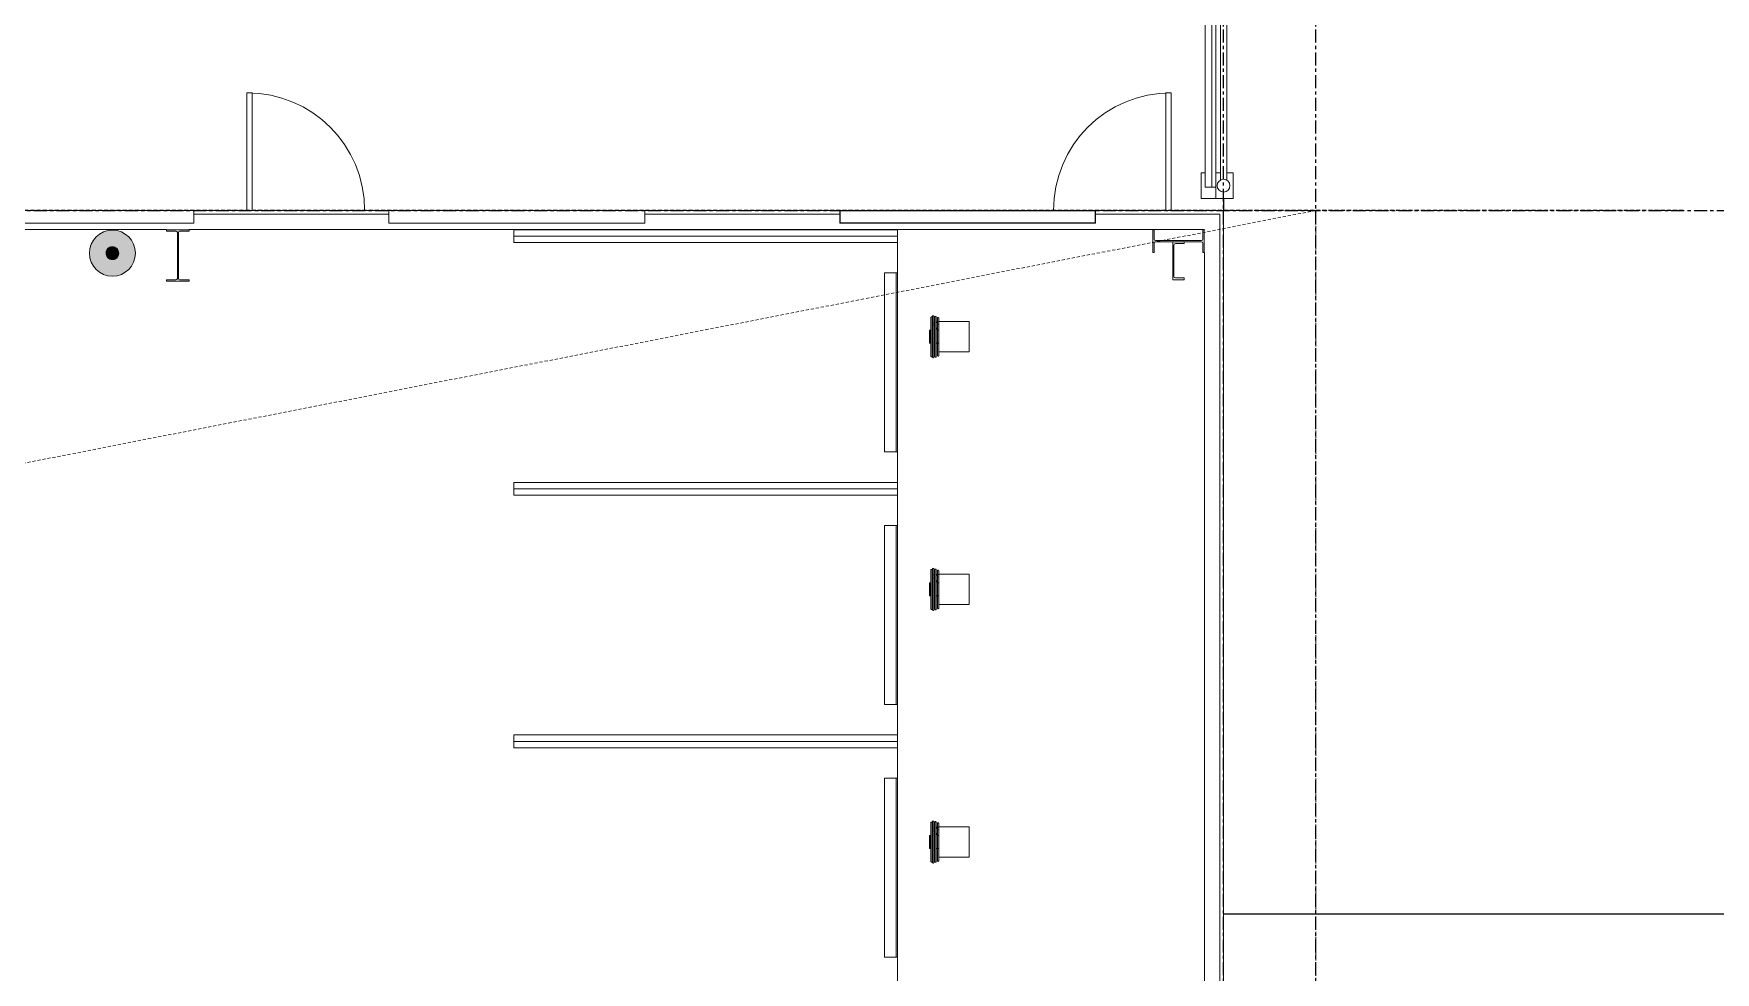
# Model space of a CAD drawing. Header units: millimetres. Extents: x -677815 to 406757, y -145898 to 39000.
# Drawn here: x 143967 to 157115, y 14044 to 21382 of the extents above; entities that cross this region are included whole.
import ezdxf

# ---------------------------------------------------------------- set-up
doc = ezdxf.new("R2010")
doc.units = ezdxf.units.MM
doc.header["$LTSCALE"] = 8
for name, pattern in [('Xref building Toll$0$_SBA Dash - Loose', [5, 3, -2]), ('Xref building Toll$0$_SBA Dash Dot - Loose', [6, 4, -1, 0, -1]), ('Xref building Toll$0$Grid Line', [22.225, 12.7, -3.175, 3.175, -3.175])]:
    doc.linetypes.add(name, pattern=pattern)
for name, color, linetype, lineweight in [('Xref building Toll$0$A-DETL', 8, 'Continuous', 9), ('Xref building Toll$0$A-DETL-GENF', 8, 'Continuous', 9), ('Xref building Toll$0$A-DOOR', 8, 'Continuous', 9), ('Xref building Toll$0$A-FLOR', 8, 'Continuous', 25), ('Xref building Toll$0$A-FLOR-HRAL', 8, 'Continuous', 9), ('Xref building Toll$0$A-FLOR-PATT', 8, 'Continuous', 18), ('Xref building Toll$0$A-GLAZ', 8, 'Continuous', 9), ('Xref building Toll$0$A-WALL', 8, 'Continuous', 9), ('Xref building Toll$0$C-PRKG', 8, 'Continuous', 9), ('Xref building Toll$0$E-ELEC-EQPM', 8, 'Continuous', 9), ('Xref building Toll$0$S-COLS', 8, 'Continuous', 9)]:
    doc.layers.add(name, color=color, linetype=linetype, lineweight=lineweight)
doc.layers.add('Xref building Toll$0$S-GRID', color=8, linetype='Continuous')

# ---------------------------------------------------------------- blocks, each defined once
blk = doc.blocks.new('Xref building Toll$0$Toll Grids')
at = {"layer": 'Xref building Toll$0$S-GRID', "linetype": 'Xref building Toll$0$Grid Line'}
for p, q in [((153992, -125373.3), (153992, 36031.5)), ((153270, -125373.3), (153270, 35080.8)), ((107519.9, 20000), (163674.6, 20000))]:
    blk.add_line(p, q, dxfattribs=at)
blk = doc.blocks.new('Xref building Toll$0$Railing - IVS-BAL-Post Crash Loading-1217425-MASTER GROUND FLOOR')
at = {"layer": 'Xref building Toll$0$A-FLOR-HRAL'}
for p, q in [((-75, 100), (60, 100)), ((-75, 100), (-75, -100)), ((60, 100), (175, 100)), ((60, 100), (60, -100)), ((175, 100), (175, -100)), ((-24, -100), (-75, -100)), ((60, -100), (24, -100)), ((175, -100), (143, -100))]:
    blk.add_line(p, q, dxfattribs=at)
for start, end in [(90, 270), (270, 90)]:
    blk.add_arc((0, 0), 50, start, end, dxfattribs=at)
blk = doc.blocks.new('Xref building Toll$0$Railing - IVS-BAL-Post Crash Loading-V48-MASTER GROUND FLOOR')
at = {"layer": 'Xref building Toll$0$A-FLOR-HRAL'}
for p, q in [((-75, 100), (-24, 100)), ((-75, 100), (-75, -100)), ((24, 100), (60, 100)), ((60, 100), (60, -100)), ((142, 100), (175, 100)), ((175, 100), (175, -100)), ((60, -100), (-75, -100)), ((175, -100), (60, -100))]:
    blk.add_line(p, q, dxfattribs=at)
for start, end in [(90, 270), (270, 90)]:
    blk.add_arc((0, 0), 50, start, end, dxfattribs=at)
blk = doc.blocks.new('Xref building Toll$0$Railing - IVS-BAL-Post Crash Loading-V49-MASTER GROUND FLOOR')
at = {"layer": 'Xref building Toll$0$A-FLOR-HRAL'}
for p, q in [((-75, 100), (-24, 100)), ((-75, 100), (-75, -100)), ((24, 100), (60, 100)), ((60, 100), (60, -25)), ((143, 100), (175, 100)), ((175, 100), (175, 27)), ((60, -100), (-75, -100)), ((175, -100), (135, -100)), ((175, -90), (175, -100))]:
    blk.add_line(p, q, dxfattribs=at)
for start, end in [(90, 270), (270, 90)]:
    blk.add_arc((0, 0), 50, start, end, dxfattribs=at)
blk = doc.blocks.new('Xref building Toll$0$Railing - IVS-BAL-Post Crash Loading-1217426-MASTER GROUND FLOOR')
at = {"layer": 'Xref building Toll$0$A-FLOR-HRAL'}
for p, q in [((-75, 100), (-24, 100)), ((-75, 100), (-75, -100)), ((24, 100), (60, 100)), ((60, 100), (60, -100)), ((140, 100), (175, 100)), ((175, 100), (175, -100)), ((-24, -100), (-75, -100)), ((60, -100), (24, -100)), ((175, -100), (140, -100))]:
    blk.add_line(p, q, dxfattribs=at)
for start, end in [(120, 240), (300, 60)]:
    blk.add_arc((0, 0), 50, start, end, dxfattribs=at)
blk = doc.blocks.new('Xref building Toll$0$Railing - IVS-BAL-Post Crash Loading-V50-MASTER GROUND FLOOR')
at = {"layer": 'Xref building Toll$0$A-FLOR-HRAL'}
for p, q in [((-75, 100), (-24, 100)), ((-75, 100), (-75, -100)), ((23, 100), (60, 100)), ((60, 100), (60, -100)), ((140, 100), (175, 100)), ((175, 100), (175, -100)), ((-22, -100), (-75, -100)), ((60, -100), (24, -100)), ((175, -100), (140, -100))]:
    blk.add_line(p, q, dxfattribs=at)
for start, end in [(120, 240), (300, 60)]:
    blk.add_arc((0, 0), 50, start, end, dxfattribs=at)
blk = doc.blocks.new('Xref building Toll$0$Railing - IVS-BAL-Post Crash Loading-V51-MASTER GROUND FLOOR')
at = {"layer": 'Xref building Toll$0$A-FLOR-HRAL'}
for p, q in [((-75, 100), (-20, 100)), ((-75, 100), (-75, -100)), ((22, 100), (60, 100)), ((60, 100), (60, -100)), ((140, 100), (175, 100)), ((175, 100), (175, -100)), ((-23, -100), (-75, -100)), ((60, -100), (24, -100)), ((175, -100), (140, -100))]:
    blk.add_line(p, q, dxfattribs=at)
for start, end in [(120, 240), (300, 60)]:
    blk.add_arc((0, 0), 50, start, end, dxfattribs=at)
blk = doc.blocks.new('Xref building Toll$0$Railing - Railing-1215882-MASTER GROUND FLOOR')
at = {"layer": 'Xref building Toll$0$A-FLOR-HRAL'}
for p, q in [((161257, 164283), (156831, 168709)), ((156674, 168628), (156676, 168631)), ((156674, 168628), (161126, 164175)), ((156674, 168628), (161126, 164175)), ((156674, 168628), (156674, 168628)), ((156676, 168631), (156711, 168665)), ((156711, 168665), (156732, 168687)), ((156711, 168665), (161179, 164197)), ((156732, 168687), (156733, 168687)), ((156732, 168687), (161209, 164210)), ((156797, 168673), (161223, 164246)), ((156812, 168608), (158160, 167260)), ((158161, 167260), (156813, 168608)), ((159659, 165762), (158302, 167119)), ((158302, 167118), (159659, 165761)), ((161210, 164211), (159800, 165620)), ((159800, 165620), (161210, 164210)), ((161126, 164175), (161126, 160195)), ((161126, 164175), (161126, 160195)), ((161179, 164197), (161130, 164177)), ((161209, 164210), (161179, 164197)), ((161179, 164197), (161179, 160195)), ((161210, 164210), (161209, 164210)), ((161209, 164210), (161209, 160195)), ((161210, 162315), (161210, 164135)), ((161210, 164135), (161210, 162315)), ((161245, 164192), (161245, 160246)), ((161295, 160249), (161295, 164193)), ((161210, 160307), (161210, 162115)), ((161210, 162115), (161210, 160307)), ((161130, 160195), (161127, 160195)), ((161127, 160195), (161127, 160195)), ((161179, 160195), (161130, 160195)), ((161209, 160195), (161179, 160195)), ((161210, 160195), (161209, 160195))]:
    blk.add_line(p, q, dxfattribs=at)
for points in [[(161130, 164177), (161129, 164176), (161127, 164175), (161126, 164175), (161127, 164175)], [(161127, 164175), (161126, 164175), (161126, 164175), (161127, 164175)]]:
    blk.add_open_spline(points, degree=3, dxfattribs=at)
for name, p, rotation in [('Xref building Toll$0$Railing - IVS-BAL-Post Crash Loading-V48-MASTER GROUND FLOOR', (156784, 168721), 225), ('Xref building Toll$0$Railing - IVS-BAL-Post Crash Loading-V51-MASTER GROUND FLOOR', (158273, 167231), 225), ('Xref building Toll$0$Railing - IVS-BAL-Post Crash Loading-V50-MASTER GROUND FLOOR', (159772, 165733), 225), ('Xref building Toll$0$Railing - IVS-BAL-Post Crash Loading-V49-MASTER GROUND FLOOR', (161270, 164235), 180), ('Xref building Toll$0$Railing - IVS-BAL-Post Crash Loading-1217426-MASTER GROUND FLOOR', (161270, 162215), 180), ('Xref building Toll$0$Railing - IVS-BAL-Post Crash Loading-1217425-MASTER GROUND FLOOR', (161270, 160207), 180)]:
    blk.add_blockref(name, p, dxfattribs=dict(rotation=rotation))
blk = doc.blocks.new('Xref building Toll$0$_SBAMHE2-3000X1975 Parking 90_1 - MHE2-1684293-MASTER GROUND FLOOR')
at = {"layer": 'Xref building Toll$0$C-PRKG'}
for p, q in [((15837.5, 3000), (15737.5, 3000)), ((15737.5, 3000), (15737.5, 0)), ((15737.5, 0), (15737.5, 3000)), ((15737.5, 3000), (15837.5, 3000)), ((15737.5, 3000), (15737.5, 3000)), ((15837.5, 3000), (15737.5, 3000)), ((15737.5, 3000), (15737.5, 0)), ((15737.5, 0), (15737.5, 3000)), ((15737.5, 3000), (15837.5, 3000)), ((15737.5, 3000), (15737.5, 3000)), ((15787.5, 0), (15787.5, 3000)), ((15787.5, 0), (15787.5, 3000)), ((15837.5, 0), (15837.5, 3000)), ((15837.5, 3000), (15837.5, 0)), ((15837.5, 3000), (15837.5, 3000)), ((15837.5, 0), (15837.5, 3000)), ((15837.5, 3000), (15837.5, 0)), ((15837.5, 3000), (15837.5, 3000)), ((17812.5, 3000), (17712.5, 3000)), ((17712.5, 3000), (17712.5, 0)), ((17712.5, 0), (17712.5, 3000)), ((17712.5, 3000), (17812.5, 3000)), ((17712.5, 3000), (17712.5, 3000)), ((17812.5, 3000), (17712.5, 3000)), ((17712.5, 3000), (17712.5, 0)), ((17712.5, 0), (17712.5, 3000)), ((17712.5, 3000), (17812.5, 3000)), ((17712.5, 3000), (17712.5, 3000)), ((17762.5, 0), (17762.5, 3000)), ((17762.5, 0), (17762.5, 3000)), ((17812.5, 0), (17812.5, 3000)), ((17812.5, 3000), (17812.5, 0)), ((17812.5, 3000), (17812.5, 3000)), ((17812.5, 0), (17812.5, 3000)), ((17812.5, 3000), (17812.5, 0)), ((17812.5, 3000), (17812.5, 3000)), ((19787.5, 3000), (19687.5, 3000)), ((19687.5, 3000), (19687.5, 0)), ((19687.5, 0), (19687.5, 3000)), ((19687.5, 3000), (19787.5, 3000)), ((19687.5, 3000), (19687.5, 3000)), ((19737.5, 0), (19737.5, 3000)), ((19787.5, 0), (19787.5, 3000)), ((19787.5, 3000), (19787.5, 0)), ((19787.5, 3000), (19787.5, 3000)), ((15500, 100), (14100, 100)), ((14100, 100), (14100, 0)), ((14100, 100), (14100, 95)), ((14100, 100), (14100, 100)), ((15500, 100), (14100, 100)), ((14100, 17.5), (14100, 95)), ((14100, 9.5), (14100, 17.5)), ((14100, 9.5), (15500, 9.5)), ((15500, 9.5), (14100, 9.5)), ((14100, 4.5), (14100, 9.5)), ((14100, 9.5), (14100, 9.5)), ((14100, 0), (14100, 4.5)), ((14100, 0), (15500, 0)), ((14100, 0), (15500, 0)), ((15500, 100), (15500, 100)), ((15500, 95), (15500, 100)), ((15500, 0), (15500, 100)), ((15500, 95), (15500, 17.5)), ((15500, 17.5), (15500, 9.5)), ((15500, 9.5), (15500, 9.5)), ((15500, 9.5), (15500, 4.5)), ((15500, 4.5), (15500, 0)), ((15500, 0), (15500, 0)), ((17475, 100), (16075, 100)), ((16075, 100), (16075, 0)), ((16075, 100), (16075, 95)), ((16075, 100), (16075, 100)), ((17475, 100), (16075, 100)), ((16075, 17.5), (16075, 95)), ((16075, 9.5), (16075, 17.5)), ((16075, 9.5), (17475, 9.5)), ((17475, 9.5), (16075, 9.5)), ((16075, 4.5), (16075, 9.5)), ((16075, 9.5), (16075, 9.5)), ((16075, 0), (16075, 4.5)), ((16075, 0), (17475, 0)), ((16075, 0), (17475, 0)), ((17475, 100), (17475, 100)), ((17475, 95), (17475, 100)), ((17475, 0), (17475, 100)), ((17475, 95), (17475, 17.5)), ((17475, 17.5), (17475, 9.5)), ((17475, 9.5), (17475, 9.5)), ((17475, 9.5), (17475, 4.5)), ((17475, 4.5), (17475, 0)), ((17475, 0), (17475, 0)), ((19450, 100), (18050, 100)), ((18050, 100), (18050, 0)), ((18050, 100), (18050, 95)), ((18050, 100), (18050, 100)), ((19450, 100), (18050, 100)), ((18050, 17.5), (18050, 95)), ((18050, 9.5), (18050, 17.5)), ((18050, 9.5), (19450, 9.5)), ((19450, 9.5), (18050, 9.5)), ((18050, 4.5), (18050, 9.5)), ((18050, 9.5), (18050, 9.5)), ((18050, 0), (18050, 4.5)), ((18050, 0), (19450, 0)), ((18050, 0), (19450, 0)), ((19450, 100), (19450, 100)), ((19450, 95), (19450, 100)), ((19450, 0), (19450, 100)), ((19450, 95), (19450, 17.5)), ((19450, 17.5), (19450, 9.5)), ((19450, 9.5), (19450, 9.5)), ((19450, 9.5), (19450, 4.5)), ((19450, 4.5), (19450, 0)), ((19450, 0), (19450, 0)), ((13812.5, 0), (15787.5, 0)), ((14100, 0), (14100, 0)), ((15737.5, 0), (15837.5, 0)), ((15837.5, 0), (15737.5, 0)), ((15737.5, 0), (15737.5, 0)), ((15737.5, 0), (15837.5, 0)), ((15837.5, 0), (15737.5, 0)), ((15737.5, 0), (15737.5, 0)), ((15787.5, 0), (17762.5, 0)), ((15837.5, 0), (15837.5, 0)), ((15837.5, 0), (15837.5, 0)), ((16075, 0), (16075, 0)), ((17712.5, 0), (17812.5, 0)), ((17812.5, 0), (17712.5, 0)), ((17712.5, 0), (17712.5, 0)), ((17712.5, 0), (17812.5, 0)), ((17812.5, 0), (17712.5, 0)), ((17712.5, 0), (17712.5, 0)), ((17762.5, 0), (19737.5, 0)), ((17812.5, 0), (17812.5, 0)), ((17812.5, 0), (17812.5, 0)), ((18050, 0), (18050, 0)), ((19687.5, 0), (19787.5, 0)), ((19787.5, 0), (19687.5, 0)), ((19687.5, 0), (19687.5, 0)), ((19787.5, 0), (19787.5, 0))]:
    blk.add_line(p, q, dxfattribs=at)
blk = doc.blocks.new('Xref building Toll$0$CST_ Charging Station - Forklift - Standard-V281-MASTER GROUND FLOOR')
at = {"layer": 'Xref building Toll$0$E-ELEC-EQPM'}
for p, q in [((-152, -118), (86, -118)), ((-152, -353), (-152, -118)), ((-84, -49), (-84, -45)), ((18, -45), (-84, -45)), ((-84, -57), (-84, -49)), ((18, -49), (-84, -49)), ((-84, -89), (-84, -78)), ((-84, -110), (-84, -102)), ((-84, -118), (-84, -112)), ((18, -45), (18, -49)), ((18, -49), (18, -57)), ((18, -78), (18, -88)), ((18, -112), (18, -118)), ((25, -116), (20, -116)), ((25, -97), (25, -107)), ((64, -87), (68, -87)), ((82, -83), (77, -76)), ((84, -109), (84, -93)), ((84, -118), (84, -112)), ((86, -118), (86, -353)), ((86, -353), (-152, -353))]:
    blk.add_line(p, q, dxfattribs=at)
at = {"layer": 'Xref building Toll$0$E-ELEC-EQPM', "flags": 128}
for points in [[(-193, -78), (-193, -78), (-193, -78), (-194, -78), (-194, -78), (-194, -78), (-194, -78), (-194, -78), (-195, -78), (-195, -78), (-195, -77), (-195, -77), (-195, -77), (-195, -77), (-196, -77), (-196, -77), (-196, -77), (-196, -77), (-196, -77), (-196, -76), (-197, -76), (-197, -76), (-197, -76), (-197, -76), (-197, -76), (-197, -76), (-197, -75), (-197, -75), (-198, -75), (-198, -75), (-198, -75), (-198, -74), (-198, -74), (-198, -74), (-198, -74), (-198, -74), (-198, -73), (-198, -73), (-198, -73), (-198, -73), (-198, -73), (-198, -72), (-198, -72), (-198, -72), (-198, -72), (-198, -72), (-198, -71), (-198, -71), (-198, -71), (-198, -71), (-198, -71), (-197, -70), (-197, -70), (-197, -70), (-197, -70), (-197, -70), (-197, -70), (-197, -69), (-197, -69), (-197, -69), (-196, -69), (-196, -69), (-196, -69), (-196, -69), (-196, -68), (-196, -68), (-195, -68), (-195, -68), (-195, -68), (-195, -68), (-195, -68), (-194, -68), (-194, -68), (-194, -68), (-194, -68), (-194, -68), (-193, -68), (-193, -68), (-193, -68), (-193, -68)], [(-33, -68), (-40, -68), (-46, -68), (-52, -68), (-59, -68), (-65, -68), (-71, -68), (-77, -68), (-83, -68), (-89, -68), (-95, -68), (-101, -68), (-107, -68), (-113, -68), (-118, -68), (-123, -68), (-129, -68), (-134, -68), (-138, -68), (-143, -68), (-148, -68), (-152, -68), (-156, -68), (-160, -68), (-164, -68), (-168, -68), (-171, -68), (-174, -68), (-177, -68), (-180, -68), (-182, -68), (-184, -68), (-186, -68), (-188, -68), (-189, -68), (-191, -68), (-192, -68), (-192, -68), (-193, -68), (-193, -68)], [(-193, -68), (-193, -68), (-192, -68), (-192, -68), (-191, -68), (-190, -68), (-188, -68), (-187, -68), (-185, -68), (-183, -68), (-180, -68), (-178, -68), (-175, -68), (-172, -68), (-168, -68), (-165, -68), (-161, -68), (-157, -68), (-153, -68), (-149, -68), (-144, -68), (-140, -68), (-135, -68), (-130, -68), (-125, -68), (-119, -68), (-114, -68), (-108, -68), (-103, -68), (-97, -68), (-91, -68), (-85, -68)], [(-89, -78), (-95, -78), (-101, -78), (-107, -78), (-113, -78), (-118, -78), (-123, -78), (-129, -78), (-134, -78), (-138, -78), (-143, -78), (-148, -78), (-152, -78), (-156, -78), (-160, -78), (-164, -78), (-168, -78), (-171, -78), (-174, -78), (-177, -78), (-180, -78), (-182, -78), (-184, -78), (-186, -78), (-188, -78), (-189, -78), (-191, -78), (-192, -78), (-192, -78), (-193, -78), (-193, -78)], [(-193, -78), (-193, -78), (-192, -78), (-192, -78), (-191, -78), (-190, -78), (-188, -78), (-187, -78), (-185, -78), (-183, -78), (-180, -78), (-178, -78), (-175, -78), (-172, -78), (-168, -78), (-165, -78), (-161, -78), (-157, -78), (-153, -78), (-149, -78), (-144, -78), (-140, -78), (-135, -78), (-130, -78), (-125, -78), (-119, -78), (-114, -78), (-108, -78), (-103, -78), (-97, -78), (-91, -78), (-85, -78), (-79, -78), (-73, -78), (-67, -78), (-60, -78), (-54, -78), (-48, -78), (-41, -78), (-35, -78), (-33, -78)], [(-187, -97), (-188, -97), (-188, -97), (-188, -97), (-188, -97), (-188, -97), (-189, -97), (-189, -97), (-189, -97), (-189, -97), (-189, -97), (-190, -96), (-190, -96), (-190, -96), (-190, -96), (-190, -96), (-190, -96), (-191, -96), (-191, -96), (-191, -96), (-191, -95), (-191, -95), (-191, -95), (-191, -95), (-192, -95), (-192, -95), (-192, -94), (-192, -94), (-192, -94), (-192, -94), (-192, -94), (-192, -93), (-192, -93), (-192, -93), (-192, -93), (-192, -93), (-192, -92), (-192, -92), (-192, -92), (-192, -92), (-192, -92), (-192, -91), (-192, -91), (-192, -91), (-192, -91), (-192, -91), (-192, -90), (-192, -90), (-192, -90), (-192, -90), (-192, -90), (-192, -89), (-192, -89), (-192, -89), (-192, -89), (-191, -89), (-191, -89), (-191, -88), (-191, -88), (-191, -88), (-191, -88), (-191, -88), (-190, -88), (-190, -88), (-190, -88), (-190, -87), (-190, -87), (-190, -87), (-189, -87), (-189, -87), (-189, -87), (-189, -87), (-189, -87), (-188, -87), (-188, -87), (-188, -87), (-188, -87), (-188, -87), (-187, -87), (-187, -87)], [(-185, -65), (-185, -65), (-185, -65), (-186, -65), (-186, -65), (-186, -65), (-186, -65), (-186, -65), (-187, -65), (-187, -65), (-187, -65), (-187, -65), (-187, -65), (-188, -65), (-188, -64), (-188, -64), (-188, -64), (-188, -64), (-188, -64), (-188, -64), (-189, -64), (-189, -63), (-189, -63), (-189, -63), (-189, -63), (-189, -63), (-189, -63), (-189, -62), (-190, -62), (-190, -62), (-190, -62), (-190, -62), (-190, -62), (-190, -61), (-190, -61), (-190, -61), (-190, -61), (-190, -61), (-190, -60), (-190, -60), (-190, -60), (-190, -60), (-190, -59), (-190, -59), (-190, -59), (-190, -59), (-190, -59), (-190, -58), (-190, -58), (-190, -58), (-190, -58), (-190, -58), (-189, -58), (-189, -57), (-189, -57), (-189, -57), (-189, -57), (-189, -57), (-189, -57), (-189, -56), (-188, -56), (-188, -56), (-188, -56), (-188, -56), (-188, -56), (-188, -56), (-187, -56), (-187, -55), (-187, -55), (-187, -55), (-187, -55), (-186, -55), (-186, -55), (-186, -55), (-186, -55), (-186, -55), (-185, -55), (-185, -55), (-185, -55), (-185, -55)], [(-33, -87), (-39, -87), (-46, -87), (-52, -87), (-58, -87), (-64, -87), (-70, -87), (-76, -87), (-82, -87), (-88, -87), (-93, -87), (-99, -87), (-104, -87), (-110, -87), (-115, -87), (-120, -87), (-125, -87), (-130, -87), (-135, -87), (-139, -87), (-144, -87), (-148, -87), (-152, -87), (-156, -87), (-159, -87), (-163, -87), (-166, -87), (-169, -87), (-172, -87), (-175, -87), (-177, -87), (-179, -87), (-181, -87), (-183, -87), (-184, -87), (-185, -87), (-186, -87), (-187, -87), (-187, -87), (-187, -87)], [(-187, -87), (-187, -87), (-187, -87), (-186, -87), (-185, -87), (-184, -87), (-183, -87), (-181, -87), (-180, -87), (-177, -87), (-175, -87), (-173, -87), (-170, -87), (-167, -87), (-164, -87), (-160, -87), (-157, -87), (-153, -87), (-149, -87), (-145, -87), (-141, -87), (-136, -87), (-131, -87), (-127, -87), (-122, -87), (-116, -87), (-111, -87), (-106, -87), (-100, -87), (-95, -87), (-89, -87), (-83, -87)], [(-82, -97), (-88, -97), (-93, -97), (-99, -97), (-104, -97), (-110, -97), (-115, -97), (-120, -97), (-125, -97), (-130, -97), (-135, -97), (-139, -97), (-144, -97), (-148, -97), (-152, -97), (-156, -97), (-159, -97), (-163, -97), (-166, -97), (-169, -97), (-172, -97), (-175, -97), (-177, -97), (-179, -97), (-181, -97), (-183, -97), (-184, -97), (-185, -97), (-186, -97), (-187, -97), (-187, -97), (-187, -97)], [(-187, -97), (-187, -97), (-187, -97), (-186, -97), (-185, -97), (-184, -97), (-183, -97), (-181, -97), (-180, -97), (-177, -97), (-175, -97), (-173, -97), (-170, -97), (-167, -97), (-164, -97), (-160, -97), (-157, -97), (-153, -97), (-149, -97), (-145, -97), (-141, -97), (-136, -97), (-131, -97), (-127, -97), (-122, -97), (-116, -97), (-111, -97), (-106, -97), (-100, -97), (-95, -97), (-89, -97), (-83, -97), (-77, -97), (-71, -97), (-65, -97), (-59, -97), (-53, -97), (-47, -97), (-41, -97), (-35, -97), (-33, -97)], [(-33, -55), (-39, -55), (-45, -55), (-51, -55), (-57, -55), (-63, -55), (-69, -55), (-75, -55), (-81, -55), (-87, -55), (-92, -55), (-98, -55), (-103, -55), (-109, -55), (-114, -55), (-119, -55), (-124, -55), (-129, -55), (-133, -55), (-138, -55), (-142, -55), (-146, -55), (-150, -55), (-154, -55), (-158, -55), (-161, -55), (-164, -55), (-167, -55), (-170, -55), (-172, -55), (-175, -55), (-177, -55), (-179, -55), (-180, -55), (-182, -55), (-183, -55), (-184, -55), (-184, -55), (-185, -55), (-185, -55)], [(-185, -55), (-185, -55), (-184, -55), (-184, -55), (-183, -55), (-182, -55), (-181, -55), (-179, -55), (-177, -55), (-175, -55), (-173, -55), (-170, -55), (-168, -55), (-165, -55), (-162, -55), (-158, -55), (-155, -55), (-151, -55), (-147, -55), (-143, -55), (-139, -55), (-134, -55), (-130, -55), (-125, -55), (-120, -55), (-115, -55), (-110, -55), (-105, -55), (-99, -55), (-94, -55), (-88, -55), (-82, -55)], [(-87, -65), (-92, -65), (-98, -65), (-103, -65), (-109, -65), (-114, -65), (-119, -65), (-124, -65), (-129, -65), (-133, -65), (-138, -65), (-142, -65), (-146, -65), (-150, -65), (-154, -65), (-158, -65), (-161, -65), (-164, -65), (-167, -65), (-170, -65), (-172, -65), (-175, -65), (-177, -65), (-179, -65), (-180, -65), (-182, -65), (-183, -65), (-184, -65), (-184, -65), (-185, -65), (-185, -65)], [(-185, -65), (-185, -65), (-184, -65), (-184, -65), (-183, -65), (-182, -65), (-181, -65), (-179, -65), (-177, -65), (-175, -65), (-173, -65), (-170, -65), (-168, -65), (-165, -65), (-162, -65), (-158, -65), (-155, -65), (-151, -65), (-147, -65), (-143, -65), (-139, -65), (-134, -65), (-130, -65), (-125, -65), (-120, -65), (-115, -65), (-110, -65), (-105, -65), (-99, -65), (-94, -65), (-88, -65), (-82, -65), (-77, -65), (-71, -65), (-65, -65), (-59, -65), (-53, -65), (-47, -65), (-41, -65), (-35, -65), (-33, -65)], [(-179, -116), (-180, -116), (-180, -116), (-180, -116), (-180, -116), (-180, -116), (-181, -116), (-181, -116), (-181, -116), (-181, -116), (-181, -116), (-182, -116), (-182, -115), (-182, -115), (-182, -115), (-182, -115), (-182, -115), (-183, -115), (-183, -115), (-183, -115), (-183, -114), (-183, -114), (-183, -114), (-183, -114), (-184, -114), (-184, -114), (-184, -113), (-184, -113), (-184, -113), (-184, -113), (-184, -113), (-184, -113), (-184, -112), (-184, -112), (-184, -112), (-184, -112), (-184, -112), (-185, -111), (-185, -111), (-185, -111), (-185, -111), (-185, -110), (-185, -110), (-184, -110), (-184, -110), (-184, -110), (-184, -109), (-184, -109), (-184, -109), (-184, -109), (-184, -109), (-184, -109), (-184, -108), (-184, -108), (-184, -108), (-184, -108), (-183, -108), (-183, -108), (-183, -107), (-183, -107), (-183, -107), (-183, -107), (-183, -107), (-182, -107), (-182, -107), (-182, -106), (-182, -106), (-182, -106), (-181, -106), (-181, -106), (-181, -106), (-181, -106), (-181, -106), (-181, -106), (-180, -106), (-180, -106), (-180, -106), (-180, -106), (-180, -106), (-179, -106)], [(-33, -106), (-39, -106), (-45, -106), (-51, -106), (-56, -106), (-62, -106), (-68, -106), (-74, -106), (-79, -106), (-85, -106), (-90, -106), (-95, -106), (-101, -106), (-106, -106), (-111, -106), (-116, -106), (-121, -106), (-125, -106), (-130, -106), (-134, -106), (-138, -106), (-142, -106), (-146, -106), (-150, -106), (-153, -106), (-156, -106), (-159, -106), (-162, -106), (-165, -106), (-167, -106), (-169, -106), (-171, -106), (-173, -106), (-175, -106), (-176, -106), (-177, -106), (-178, -106), (-179, -106), (-179, -106), (-179, -106)], [(-179, -106), (-179, -106), (-179, -106), (-178, -106), (-178, -106), (-176, -106), (-175, -106), (-174, -106), (-172, -106), (-170, -106), (-168, -106), (-165, -106), (-163, -106), (-160, -106), (-157, -106), (-154, -106), (-150, -106), (-147, -106), (-143, -106), (-139, -106), (-135, -106), (-131, -106), (-126, -106), (-122, -106), (-117, -106), (-112, -106), (-107, -106), (-102, -106), (-97, -106), (-92, -106), (-86, -106)], [(-85, -116), (-90, -116), (-95, -116), (-101, -116), (-106, -116), (-111, -116), (-116, -116), (-121, -116), (-125, -116), (-130, -116), (-134, -116), (-138, -116), (-142, -116), (-146, -116), (-150, -116), (-153, -116), (-156, -116), (-159, -116), (-162, -116), (-165, -116), (-167, -116), (-169, -116), (-171, -116), (-173, -116), (-175, -116), (-176, -116), (-177, -116), (-178, -116), (-179, -116), (-179, -116), (-179, -116)], [(-179, -116), (-179, -116), (-179, -116), (-178, -116), (-178, -116), (-176, -116), (-175, -116), (-174, -116), (-172, -116), (-170, -116), (-168, -116), (-165, -116), (-163, -116), (-160, -116), (-157, -116), (-154, -116), (-150, -116), (-147, -116), (-143, -116), (-139, -116), (-135, -116), (-131, -116), (-126, -116), (-122, -116), (-117, -116), (-112, -116), (-107, -116), (-102, -116), (-97, -116), (-92, -116), (-86, -116), (-81, -116), (-75, -116), (-69, -116), (-64, -116), (-58, -116), (-52, -116), (-46, -116), (-41, -116), (-35, -116), (-33, -116)], [(119, -55), (118, -55), (118, -55), (117, -55), (117, -55), (116, -55), (114, -55), (113, -55), (111, -55), (109, -55), (107, -55), (104, -55), (101, -55), (98, -55), (95, -55), (92, -55), (89, -55), (85, -55), (81, -55), (77, -55), (73, -55), (68, -55), (63, -55), (59, -55), (54, -55), (49, -55), (44, -55), (38, -55), (33, -55), (27, -55), (22, -55), (16, -55), (10, -55), (4, -55), (-1, -55), (-7, -55), (-13, -55), (-19, -55), (-26, -55), (-32, -55), (-33, -55)], [(-33, -65), (-27, -65), (-21, -65), (-15, -65), (-9, -65), (-3, -65), (3, -65), (9, -65), (15, -65), (20, -65), (26, -65), (31, -65), (37, -65), (42, -65), (47, -65), (52, -65), (57, -65), (62, -65), (67, -65), (71, -65), (76, -65), (80, -65), (84, -65), (88, -65), (91, -65), (94, -65), (98, -65), (101, -65), (103, -65), (106, -65), (108, -65), (110, -65), (112, -65), (114, -65), (115, -65), (116, -65), (117, -65), (118, -65), (118, -65), (119, -65)], [(126, -68), (126, -68), (126, -68), (125, -68), (124, -68), (123, -68), (122, -68), (120, -68), (118, -68), (116, -68), (114, -68), (111, -68), (108, -68), (105, -68), (102, -68), (99, -68), (95, -68), (91, -68), (87, -68), (83, -68), (78, -68), (73, -68), (69, -68), (64, -68), (58, -68), (53, -68), (48, -68), (42, -68), (36, -68), (31, -68), (25, -68), (19, -68), (13, -68), (6, -68), (0, -68), (-6, -68), (-12, -68), (-19, -68), (-25, -68), (-31, -68), (-33, -68)], [(-33, -78), (-27, -78), (-20, -78), (-14, -78), (-8, -78), (-1, -78), (5, -78), (11, -78), (17, -78), (23, -78), (29, -78), (35, -78), (41, -78), (46, -78), (52, -78), (57, -78), (62, -78), (67, -78), (72, -78), (77, -78), (81, -78), (86, -78), (90, -78), (94, -78), (98, -78), (101, -78), (105, -78), (108, -78), (111, -78), (113, -78), (116, -78), (118, -78), (120, -78), (121, -78), (123, -78), (124, -78), (125, -78), (126, -78), (126, -78), (126, -78)], [(121, -87), (121, -87), (120, -87), (120, -87), (119, -87), (118, -87), (117, -87), (115, -87), (113, -87), (111, -87), (109, -87), (106, -87), (104, -87), (101, -87), (97, -87), (94, -87), (90, -87), (87, -87), (83, -87), (79, -87), (74, -87), (70, -87), (65, -87), (60, -87), (55, -87), (50, -87), (45, -87), (39, -87), (34, -87), (28, -87), (23, -87), (17, -87), (11, -87), (5, -87), (-1, -87), (-7, -87), (-13, -87), (-19, -87), (-25, -87), (-32, -87), (-33, -87)], [(-33, -97), (-27, -97), (-21, -97), (-15, -97), (-9, -97), (-3, -97), (3, -97), (9, -97), (15, -97), (21, -97), (27, -97), (32, -97), (38, -97), (43, -97), (49, -97), (54, -97), (59, -97), (64, -97), (68, -97), (73, -97), (77, -97), (82, -97), (86, -97), (89, -97), (93, -97), (96, -97), (100, -97), (103, -97), (106, -97), (108, -97), (110, -97), (113, -97), (114, -97), (116, -97), (118, -97), (119, -97), (120, -97), (120, -97), (121, -97), (121, -97)], [(113, -106), (113, -106), (113, -106), (112, -106), (111, -106), (110, -106), (109, -106), (107, -106), (106, -106), (104, -106), (101, -106), (99, -106), (96, -106), (94, -106), (91, -106), (87, -106), (84, -106), (80, -106), (77, -106), (73, -106), (69, -106), (64, -106), (60, -106), (55, -106), (51, -106), (46, -106), (41, -106), (36, -106), (30, -106), (25, -106), (20, -106), (14, -106), (9, -106), (3, -106), (-3, -106), (-8, -106), (-14, -106), (-20, -106), (-26, -106), (-32, -106), (-33, -106)], [(-33, -116), (-27, -116), (-22, -116), (-16, -116), (-10, -116), (-4, -116), (2, -116), (7, -116), (13, -116), (18, -116), (24, -116), (29, -116), (34, -116), (39, -116), (44, -116), (49, -116), (54, -116), (59, -116), (63, -116), (68, -116), (72, -116), (76, -116), (79, -116), (83, -116), (87, -116), (90, -116), (93, -116), (96, -116), (98, -116), (101, -116), (103, -116), (105, -116), (107, -116), (108, -116), (110, -116), (111, -116), (112, -116), (112, -116), (113, -116), (113, -116)], [(15, -87), (21, -87), (27, -87), (32, -87)], [(38, -65), (33, -65), (27, -65), (22, -65), (16, -65)], [(28, -97), (23, -97), (17, -97)], [(18, -106), (24, -106), (29, -106)], [(36, -78), (31, -78), (25, -78), (19, -78)], [(20, -55), (26, -55), (31, -55), (37, -55), (42, -55), (47, -55), (52, -55), (57, -55), (62, -55), (67, -55), (71, -55), (76, -55), (80, -55), (84, -55), (88, -55), (91, -55), (94, -55), (98, -55), (101, -55), (103, -55), (106, -55), (108, -55), (110, -55), (112, -55), (114, -55), (115, -55), (116, -55), (117, -55), (118, -55), (118, -55), (119, -55)], [(23, -68), (29, -68), (35, -68)], [(113, -116), (113, -116), (113, -116), (112, -116), (111, -116), (110, -116), (109, -116), (107, -116), (106, -116), (104, -116), (101, -116), (99, -116), (96, -116), (94, -116), (91, -116), (87, -116), (84, -116), (80, -116), (77, -116), (73, -116), (69, -116)], [(72, -68), (77, -68), (81, -68), (86, -68), (90, -68), (94, -68), (98, -68), (101, -68), (105, -68), (108, -68), (111, -68), (113, -68), (116, -68), (118, -68), (120, -68), (121, -68), (123, -68), (124, -68), (125, -68), (126, -68), (126, -68), (126, -68)], [(72, -106), (76, -106), (79, -106), (83, -106), (87, -106), (90, -106), (93, -106), (96, -106), (98, -106), (101, -106), (103, -106), (105, -106), (107, -106), (108, -106), (110, -106), (111, -106), (112, -106), (112, -106), (113, -106), (113, -106)], [(119, -65), (118, -65), (118, -65), (117, -65), (117, -65), (116, -65), (114, -65), (113, -65), (111, -65), (109, -65), (107, -65), (104, -65), (101, -65), (98, -65), (95, -65), (92, -65), (89, -65), (85, -65), (81, -65), (77, -65), (73, -65)], [(126, -78), (126, -78), (126, -78), (125, -78), (124, -78), (123, -78), (122, -78), (120, -78), (118, -78), (116, -78), (114, -78), (111, -78), (108, -78), (105, -78), (102, -78), (99, -78), (95, -78), (91, -78), (87, -78), (83, -78), (78, -78), (73, -78)], [(77, -87), (82, -87), (86, -87), (89, -87), (93, -87), (96, -87), (100, -87), (103, -87), (106, -87), (108, -87), (110, -87), (113, -87), (114, -87), (116, -87), (118, -87), (119, -87), (120, -87), (120, -87), (121, -87), (121, -87)], [(121, -97), (121, -97), (120, -97), (120, -97), (119, -97), (118, -97), (117, -97), (115, -97), (113, -97), (111, -97), (109, -97), (106, -97), (104, -97), (101, -97), (97, -97), (94, -97), (90, -97), (87, -97), (83, -97), (79, -97)], [(113, -106), (113, -106), (113, -106), (114, -106), (114, -106), (114, -106), (114, -106), (114, -106), (115, -106), (115, -106), (115, -106), (115, -106), (115, -106), (116, -106), (116, -106), (116, -107), (116, -107), (116, -107), (116, -107), (117, -107), (117, -107), (117, -107), (117, -108), (117, -108), (117, -108), (117, -108), (117, -108), (118, -108), (118, -109), (118, -109), (118, -109), (118, -109), (118, -109), (118, -110), (118, -110), (118, -110), (118, -110), (118, -110), (118, -111), (118, -111), (118, -111), (118, -111), (118, -111), (118, -112), (118, -112), (118, -112), (118, -112), (118, -112), (118, -113), (118, -113), (118, -113), (118, -113), (117, -113), (117, -114), (117, -114), (117, -114), (117, -114), (117, -114), (117, -114), (117, -114), (116, -115), (116, -115), (116, -115), (116, -115), (116, -115), (116, -115), (115, -115), (115, -115), (115, -116), (115, -116), (115, -116), (115, -116), (114, -116), (114, -116), (114, -116), (114, -116), (114, -116), (113, -116), (113, -116), (113, -116)], [(119, -55), (119, -55), (119, -55), (119, -55), (119, -55), (120, -55), (120, -55), (120, -55), (120, -55), (120, -55), (121, -55), (121, -55), (121, -55), (121, -56), (121, -56), (121, -56), (122, -56), (122, -56), (122, -56), (122, -56), (122, -56), (122, -57), (123, -57), (123, -57), (123, -57), (123, -57), (123, -57), (123, -58), (123, -58), (123, -58), (123, -58), (123, -58), (123, -59), (124, -59), (124, -59), (124, -59), (124, -59), (124, -60), (124, -60), (124, -60), (124, -60), (124, -60), (124, -61), (124, -61), (124, -61), (124, -61), (123, -61), (123, -62), (123, -62), (123, -62), (123, -62), (123, -62), (123, -63), (123, -63), (123, -63), (123, -63), (123, -63), (122, -63), (122, -64), (122, -64), (122, -64), (122, -64), (122, -64), (122, -64), (121, -64), (121, -64), (121, -65), (121, -65), (121, -65), (120, -65), (120, -65), (120, -65), (120, -65), (120, -65), (119, -65), (119, -65), (119, -65), (119, -65), (119, -65), (119, -65)], [(121, -87), (121, -87), (121, -87), (122, -87), (122, -87), (122, -87), (122, -87), (122, -87), (123, -87), (123, -87), (123, -87), (123, -87), (123, -87), (123, -87), (124, -87), (124, -88), (124, -88), (124, -88), (124, -88), (124, -88), (125, -88), (125, -88), (125, -89), (125, -89), (125, -89), (125, -89), (125, -89), (125, -89), (126, -90), (126, -90), (126, -90), (126, -90), (126, -90), (126, -91), (126, -91), (126, -91), (126, -91), (126, -91), (126, -92), (126, -92), (126, -92), (126, -92), (126, -92), (126, -93), (126, -93), (126, -93), (126, -93), (126, -93), (126, -94), (126, -94), (126, -94), (126, -94), (125, -94), (125, -94), (125, -95), (125, -95), (125, -95), (125, -95), (125, -95), (125, -95), (124, -96), (124, -96), (124, -96), (124, -96), (124, -96), (124, -96), (123, -96), (123, -96), (123, -96), (123, -97), (123, -97), (122, -97), (122, -97), (122, -97), (122, -97), (122, -97), (121, -97), (121, -97), (121, -97), (121, -97)], [(126, -68), (127, -68), (127, -68), (127, -68), (127, -68), (128, -68), (128, -68), (128, -68), (128, -68), (128, -68), (128, -68), (129, -68), (129, -68), (129, -68), (129, -68), (129, -69), (130, -69), (130, -69), (130, -69), (130, -69), (130, -69), (130, -69), (130, -69), (131, -70), (131, -70), (131, -70), (131, -70), (131, -70), (131, -71), (131, -71), (131, -71), (131, -71), (131, -71), (131, -71), (132, -72), (132, -72), (132, -72), (132, -72), (132, -72), (132, -73), (132, -73), (132, -73), (132, -73), (132, -74), (132, -74), (131, -74), (131, -74), (131, -74), (131, -75), (131, -75), (131, -75), (131, -75), (131, -75), (131, -75), (131, -76), (131, -76), (131, -76), (130, -76), (130, -76), (130, -76), (130, -77), (130, -77), (130, -77), (129, -77), (129, -77), (129, -77), (129, -77), (129, -77), (129, -77), (128, -78), (128, -78), (128, -78), (128, -78), (128, -78), (127, -78), (127, -78), (127, -78), (127, -78), (127, -78), (126, -78)]]:
    blk.add_lwpolyline(points, dxfattribs=at)
at = {"layer": 'Xref building Toll$0$E-ELEC-EQPM'}
for radius, start, end in [(12, 225, 270), (6.44, 90, 150), (6.44, 30, 90), (12, 270, 345.9518), (12, 10.8151, 45)]:
    blk.add_arc((54, -73), radius, start, end, dxfattribs=at)
for centre, major_axis, start_param, end_param in [((54, -90), (29.4, 0), 2.38929, 2.827433), ((54, -90), (29.4, 0), 3.503672, 4.331805), ((54, -73), (18.6, 0), 3.926991, 4.712389), ((54, -73), (-18.6, 0), 1.570796, 2.356194), ((54, -90), (29.4, 0), 5.015044, 5.969026), ((54, -90), (29.4, 0), 0.314159, 0.901827)]:
    blk.add_ellipse(centre, major_axis=major_axis, ratio=0.642788, start_param=start_param, end_param=end_param, dxfattribs=at)
blk = doc.blocks.new('Xref building Toll$0$_SBA 1SWING SPDoor 01a - 920W x 2040H WD-V286-MASTER GROUND FLOOR')
at = {"layer": 'Xref building Toll$0$A-DOOR'}
for p, q in [((420, -75), (420, -995)), ((460, -995), (460, -75)), ((460, -995), (420, -995))]:
    blk.add_line(p, q, dxfattribs=at)
blk.add_arc((460, -75), 920, 180, 270, dxfattribs=at)
blk = doc.blocks.new('Xref building Toll$0$UB-Universal Beam-Column - C1_5_410-2140468-MASTER GROUND FLOOR')
at = {"layer": 'Xref building Toll$0$S-COLS', "lineweight": 18}
for p, q in [((-89, 201.5), (89, 201.5)), ((-89, 190.5), (-89, 201.5)), ((-15.65, 190.5), (-89, 190.5)), ((-4.25, -179.1), (-4.25, 179.1)), ((4.25, 179.1), (4.25, -179.1)), ((89, 190.5), (15.65, 190.5)), ((89, 201.5), (89, 190.5)), ((-89, -190.5), (-15.65, -190.5)), ((-89, -201.5), (-89, -190.5)), ((89, -201.5), (-89, -201.5)), ((15.65, -190.5), (89, -190.5)), ((89, -190.5), (89, -201.5))]:
    blk.add_line(p, q, dxfattribs=at)
at = {"layer": 'Xref building Toll$0$S-COLS'}
for p, q in [((-89, 201.5), (-89, 201.5)), ((-89, 190.5), (-89, 190.5)), ((89, 201.5), (89, 201.5)), ((89, 190.5), (89, 190.5)), ((-89, -190.5), (-89, -190.5)), ((-89, -201.5), (-89, -201.5)), ((89, -190.5), (89, -190.5)), ((89, -201.5), (89, -201.5))]:
    blk.add_line(p, q, dxfattribs=at)
at = {"layer": 'Xref building Toll$0$S-COLS', "lineweight": 18}
for centre, start, end in [((-15.65, 179.1), 360, 90), ((15.65, 179.1), 90, 180), ((-15.65, -179.1), 270, 360), ((15.65, -179.1), 180, 270)]:
    blk.add_arc(centre, 11.4, start, end, dxfattribs=at)
blk = doc.blocks.new('Xref building Toll$0$UB-Universal Beam-Column - C1_5_410-2140448-MASTER GROUND FLOOR')
at = {"layer": 'Xref building Toll$0$S-COLS', "lineweight": 18}
for p, q in [((-89, 201.5), (89, 201.5)), ((-89, 190.5), (-89, 201.5)), ((-15.65, 190.5), (-89, 190.5)), ((-4.25, -179.1), (-4.25, 179.1)), ((4.25, 179.1), (4.25, -179.1)), ((89, 190.5), (15.65, 190.5)), ((89, 201.5), (89, 190.5)), ((-89, -190.5), (-15.65, -190.5)), ((-89, -201.5), (-89, -190.5)), ((89, -201.5), (-89, -201.5)), ((15.65, -190.5), (89, -190.5)), ((89, -190.5), (89, -201.5))]:
    blk.add_line(p, q, dxfattribs=at)
at = {"layer": 'Xref building Toll$0$S-COLS'}
for p, q in [((-89, 201.5), (-89, 201.5)), ((-89, 190.5), (-89, 190.5)), ((89, 201.5), (89, 201.5)), ((89, 190.5), (89, 190.5)), ((-89, -190.5), (-89, -190.5)), ((-89, -201.5), (-89, -201.5)), ((89, -190.5), (89, -190.5)), ((89, -201.5), (89, -201.5))]:
    blk.add_line(p, q, dxfattribs=at)
at = {"layer": 'Xref building Toll$0$S-COLS', "lineweight": 18}
for centre, start, end in [((-15.65, 179.1), 360, 90), ((15.65, 179.1), 90, 180), ((-15.65, -179.1), 270, 360), ((15.65, -179.1), 180, 270)]:
    blk.add_arc(centre, 11.4, start, end, dxfattribs=at)
blk = doc.blocks.new('Xref building Toll$0$Louvre_WPL100 - Louvre_WPL100 3-1689189-MASTER GROUND FLOOR')
at = {"layer": 'Xref building Toll$0$A-GLAZ'}
for p, q in [((-347, 14.5), (-375, 14.5)), ((-375, 14.5), (-375, -85.5)), ((-372, -82.5), (-372, 11.5)), ((-372, 11.5), (-347, 11.5)), ((-347, 11.5), (-372, 11.5)), ((-347, 11.5), (-347, 14.5)), ((-347, 11.5), (-347, 14.5)), ((1597, 14.5), (-347, 14.5)), ((-347, 11.5), (1597, 11.5)), ((1625, 14.5), (1597, 14.5)), ((1597, 14.5), (1597, 11.5)), ((1597, 11.5), (1597, 14.5)), ((1597, 11.5), (1622, 11.5)), ((1622, 11.5), (1597, 11.5)), ((1622, 11.5), (1622, -82.5)), ((1625, -85.5), (1625, 14.5)), ((-375, -85.5), (-347, -85.5)), ((-347, -82.5), (-372, -82.5)), ((-372, -82.5), (-347, -82.5)), ((-347, -85.5), (-347, -82.5)), ((1597, -82.5), (-347, -82.5)), ((-347, -85.5), (-347, -82.5)), ((-347, -85.5), (1597, -85.5)), ((1622, -82.5), (1597, -82.5)), ((1597, -82.5), (1597, -85.5)), ((1597, -82.5), (1622, -82.5)), ((1597, -85.5), (1597, -82.5)), ((1597, -85.5), (1625, -85.5))]:
    blk.add_line(p, q, dxfattribs=at)
blk = doc.blocks.new('Xref building Toll$0$Louvre_WPL100 - Louvre_WPL100 3-V287-MASTER GROUND FLOOR')
at = {"layer": 'Xref building Toll$0$A-GLAZ'}
for p, q in [((-375, 14.5), (1625, 14.5)), ((-375, -85.5), (-375, 14.5)), ((1625, 14.5), (1625, -85.5)), ((1625, -85.5), (-375, -85.5))]:
    blk.add_line(p, q, dxfattribs=at)
blk = doc.blocks.new('Xref building Toll$0$_SBA 1SWING SPDoor 01a - 920W x 2040H WD-V331-MASTER GROUND FLOOR')
at = {"layer": 'Xref building Toll$0$A-DOOR'}
for p, q in [((460, 995), (420, 995)), ((420, 75), (420, 995)), ((460, 995), (460, 75))]:
    blk.add_line(p, q, dxfattribs=at)
blk.add_arc((460, 75), 920, 90, 180, dxfattribs=at)
blk = doc.blocks.new('Xref building Toll$0$Beca-34-S-PFC-Col_AU_NZ - 300PFC-V434-MASTER GROUND FLOOR')
at = {"layer": 'Xref building Toll$0$S-COLS'}
for p, q in [((-28.165685, 149.1), (-28.165685, -150)), ((-6.165685, 134), (61.834315, 134)), ((61.834315, 134), (61.834315, 149.1)), ((-20.165685, -120), (-20.165685, 120)), ((-28.165685, -150), (61.834315, -150)), ((61.834315, -134), (-6.165685, -134)), ((61.834315, -150), (61.834315, -134))]:
    blk.add_line(p, q, dxfattribs=at)
for centre, start, end in [((-6.165685, 120), 90, 180), ((-6.165685, -120), 180, 270)]:
    blk.add_arc(centre, 14, start, end, dxfattribs=at)
blk = doc.blocks.new('Xref building Toll$0$building block 28092016')
at = {"layer": 'Xref building Toll$0$A-DETL-GENF'}
h = blk.add_hatch(color=7, dxfattribs=at)
h.paths.add_polyline_path([(867133, -652013), (867180, -652007), (867223, -651989), (867261, -651960), (867289, -651923), (867310, -651858), (867313, -651833), (867306, -651783), (867289, -651743), (867261, -651706), (867211, -651672), (867158, -651656), (867120, -651654), (867083, -651660), (867043, -651677), (867006, -651706), (866978, -651743), (866960, -651786), (866955, -651846), (866960, -651879), (866978, -651923), (867006, -651960), (867043, -651989), (867098, -652008)], flags=0)
h.paths.add_polyline_path([(867133, -651883), (867108, -651876), (867090, -651858), (867083, -651833), (867090, -651808), (867108, -651789), (867133, -651783), (867158, -651789), (867177, -651808), (867183, -651833), (867177, -651858), (867158, -651876), (867146, -651881)], flags=0)
blk.add_hatch(color=7, dxfattribs=at).paths.add_polyline_path([(867133, -651881), (867158, -651876), (867182, -651846), (867177, -651811), (867169, -651797), (867146, -651784), (867108, -651789), (867085, -651820), (867090, -651854), (867098, -651868), (867120, -651881)], flags=0)
at = {"layer": 'Xref building Toll$0$A-FLOR-PATT', "lineweight": 9}
h = blk.add_hatch(dxfattribs=at)
h.set_pattern_fill('FP_80', color=256, style=0, pattern_type=2)
h.set_pattern_definition([(49.584, (721776, -805361.2), (3599.01, -392.382), [373.11, -4104.186]), (353.778, (721776, -805361.2), (-696.24, 3801.2), [301.695, -3318.643]), (100.379, (722076, -805394), (2902.797, 3408.8), [322.037, -3542.4]), (45.688, (721776, -804354.4), (5355.12, -947.03), [559.46, -6154.08]), (96.598, (722222.3, -804433.4), (4689.91, 4803.79), [482.44, -5306.79]), (349.971, (721776, -804354.4), (4689.87, 4803.83), [453.18, -4985.03]), (19.993, (722277.8, -804616.8), (2995.104, -2090.402), [373.865, -4112.513]), (325.087, (722278, -804616.8), (1220.92, 3624.31), [304.37, -3348.084]), (71.383, (722527.4, -804791), (4216.01, 1533.9), [318.703, -3505.73]), (36.816, (721776.1, -805361.2), (61.013, 1674.433), [164.093, -3077.99, 164.093, -6461.787]), (36.816, (721776.1, -805361.2), (61.013, 1674.433), [-3406.175, -3167.494, 164.093, -3130.2]), (6.323, (721776, -805361.2), (1320.022, 1957.326), [165.173, -1746.83, 165.173, -4286.99]), (6.323, (721776, -805361.2), (1320.022, 1957.326), [-2077.175, -3023.166, 165.173, -1098.65]), (326.56, (720657.1, -805337.4), (2678.5696, -170.494), [167.356, -1100.492, 167.356, -9037.222]), (326.56, (720657.1, -805337.4), (2678.5696, -170.494), [-1435.204, -3788.33, 167.356, -5081.536]), (316.755, (720155.3, -805326.7), (2926.265, 441.684), [167.595, -7846.49]), (316.755, (720155.3, -805326.7), (2926.265, 441.684), [-167.595, -1482.96, -6363.53]), (316.755, (720155.3, -805326.7), (2926.265, 441.684), [-1650.557, 167.595, -6195.936]), (316.755, (720155.3, -805326.7), (2926.265, 441.684), [-1818.15, -2463.14, -3732.8]), (316.755, (720155.3, -805326.7), (2926.265, 441.684), [-4281.29, 167.595, -3565.203]), (316.755, (720155.3, -805326.7), (2926.265, 441.684), [-4448.885, -3565.2])])
h.paths.add_polyline_path([(875820, -651499), (875820, -651405), (875775, -651405), (875791, -651437)], flags=0)
h.paths.add_polyline_path([(875795, -651205), (875795, -649397), (875760, -649397), (875760, -651205)], flags=0)
h.paths.add_polyline_path([(875676, -651193), (875676, -649397), (875645, -649397), (875645, -649197), (875676, -649197), (875676, -647377), (875645, -647377), (875642, -647302), (874291, -645951), (874268, -645973), (874127, -645832), (874149, -645810), (872792, -644453), (872770, -644475), (872629, -644334), (872651, -644311), (872284, -643944), (875236, -650252)], flags=0)
h.paths.add_polyline_path([(875795, -649197), (875795, -647377), (875760, -647377), (875760, -649197)], flags=0)
h.paths.add_polyline_path([(875645, -647186), (875645, -647177), (875679, -647172), (874374, -645867), (874350, -645892), (875315, -646857)], flags=0)
h.paths.add_polyline_path([(875755, -647177), (875820, -647177), (875820, -646711), (871608, -642499), (872074, -643496), (872770, -644192), (872805, -644157), (872947, -644298), (872911, -644334), (874268, -645690), (874304, -645655), (874445, -645797), (874410, -645832), (875753, -647176)], flags=0)
h.paths.add_polyline_path([(874209, -645750), (874232, -645725), (872876, -644369), (872852, -644394), (874208, -645750)], flags=0)
h.paths.add_polyline_path([(872710, -644252), (872735, -644228), (872136, -643629), (872179, -643721), (872710, -644252)], flags=0)
at = {"layer": 'Xref building Toll$0$A-DETL', "linetype": 'Xref building Toll$0$_SBA Dash - Loose'}
for p, q in [((774299, -651499), (876542, -651499)), ((876542, -651499), (774299, -671499)), ((876542, -651499), (876542, -671499))]:
    blk.add_line(p, q, dxfattribs=at)
at = {"layer": 'Xref building Toll$0$A-DETL'}
for radius, start, end in [(180, 0, 180), (180, 180, 0), (50, 0, 180), (50, 120, 180), (50, 180, 285), (50, 180, 0), (50, 0, 105), (50, 300, 0)]:
    blk.add_arc((867133, -651833), radius, start, end, dxfattribs=at)
at = {"layer": 'Xref building Toll$0$A-FLOR'}
for p, q in [((875820, -651405), (875820, -651499)), ((875820, -656999), (909458, -656999))]:
    blk.add_line(p, q, dxfattribs=at)
at = {"layer": 'Xref building Toll$0$A-WALL', "lineweight": 18}
for p, q in [((869295, -651499), (867770, -651499)), ((867770, -651528), (869295, -651528)), ((872848, -651499), (871295, -651499)), ((871295, -651528), (872820, -651528)), ((875820, -651499), (874792, -651499)), ((874820, -651528), (875791, -651528)), ((875791, -651528), (875791, -671499)), ((875820, -671499), (875820, -651499))]:
    blk.add_line(p, q, dxfattribs=at)
at = {"layer": 'Xref building Toll$0$A-WALL'}
for p, q in [((867556, -651649), (859868, -651649)), ((875670, -651649), (867734, -651649)), ((875670, -661404), (875670, -651828))]:
    blk.add_line(p, q, dxfattribs=at)
at = {"layer": 'Xref building Toll$0$S-GRID', "linetype": 'Xref building Toll$0$_SBA Dash Dot - Loose'}
blk.add_line((879414, -651499), (830296, -651499), dxfattribs=at)
at = {"layer": 'Xref building Toll$0$A-DOOR', "rotation": 180}
blk.add_blockref('Xref building Toll$0$_SBA 1SWING SPDoor 01a - 920W x 2040H WD-V286-MASTER GROUND FLOOR', (868645, -651574), dxfattribs=at)
at = {"layer": 'Xref building Toll$0$A-DOOR'}
blk.add_blockref('Xref building Toll$0$_SBA 1SWING SPDoor 01a - 920W x 2040H WD-V331-MASTER GROUND FLOOR', (874950, -651574), dxfattribs=at)
at = {"layer": 'Xref building Toll$0$A-FLOR-HRAL'}
blk.add_blockref('Xref building Toll$0$Railing - Railing-1215882-MASTER GROUND FLOOR', (714550, -811512), dxfattribs=at)
at = {"layer": 'Xref building Toll$0$A-GLAZ'}
for name, p in [('Xref building Toll$0$Louvre_WPL100 - Louvre_WPL100 3-V287-MASTER GROUND FLOOR', (866145, -651514)), ('Xref building Toll$0$Louvre_WPL100 - Louvre_WPL100 3-V287-MASTER GROUND FLOOR', (869670, -651514)), ('Xref building Toll$0$Louvre_WPL100 - Louvre_WPL100 3-1689189-MASTER GROUND FLOOR', (873195, -651514))]:
    blk.add_blockref(name, p, dxfattribs=at)
at = {"layer": 'Xref building Toll$0$C-PRKG', "rotation": 90}
blk.add_blockref('Xref building Toll$0$_SBAMHE2-3000X1975 Parking 90_1 - MHE2-1684293-MASTER GROUND FLOOR', (873270, -671437), dxfattribs=at)
at = {"layer": 'Xref building Toll$0$E-ELEC-EQPM', "rotation": 90}
for p in [(873477, -652453), (873477, -654428), (873477, -656403)]:
    blk.add_blockref('Xref building Toll$0$CST_ Charging Station - Forklift - Standard-V281-MASTER GROUND FLOOR', p, dxfattribs=at)
at = {"layer": 'Xref building Toll$0$S-COLS'}
for name, p, rotation in [('Xref building Toll$0$UB-Universal Beam-Column - C1_5_410-2140468-MASTER GROUND FLOOR', (867645, -651851), 180), ('Xref building Toll$0$UB-Universal Beam-Column - C1_5_410-2140448-MASTER GROUND FLOOR', (875468, -651739), 270)]:
    blk.add_blockref(name, p, dxfattribs=dict(at, rotation=rotation))
blk.add_blockref('Xref building Toll$0$Beca-34-S-PFC-Col_AU_NZ - 300PFC-V434-MASTER GROUND FLOOR', (875451, -651892), dxfattribs=at)
blk = doc.blocks.new('Xref building Toll')
for name, p in [('Xref building Toll$0$Toll Grids', (0, 0)), ('Xref building Toll$0$building block 28092016', (-722550, 671499))]:
    blk.add_blockref(name, p)

msp = doc.modelspace()

# ---------------------------------------------------------------- block references
msp.add_blockref('Xref building Toll', (0, 0))

doc.saveas('drawing.dxf')
